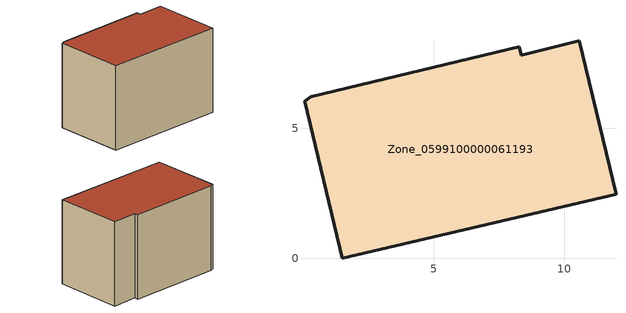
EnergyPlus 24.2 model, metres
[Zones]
Zone_0599100000061193
 floor ground (C_G): 0.03,6.03 0.27,6.2 8.27,8.14 8.35,7.8 10.59,8.37 11.99,2.47 1.47,0 z0
 wall outside (C_F): 1.47,0 11.99,2.47 10.59,8.37 8.35,7.8 8.27,8.14 0.27,6.2 0.03,6.03 1.47,0 z0:7.44
 roof outside (C_R): 0.27,6.2 0.03,6.03 1.47,0 11.99,2.47 10.59,8.37 8.35,7.8 8.27,8.14 z7.44
[BUILDING]
Pand.0599100000061193: North Axis=0; Terrain=City; Loads Convergence Tolerance Value=0.04; Temperature Convergence Tolerance Value=0.4; Solar Distribution=FullExterior; Maximum Number of Warmup Days=25; Minimum Number of Warmup Days=1
[Site:Location]
Rotterdam.The.Hague.AP_ZH_NLD Design_Conditions: Latitude=51.96; Longitude=4.45; Time Zone=1; Elevation=-4.5
[SITE:GROUNDTEMPERATURE:BUILDINGSURFACE]
18, 18, 18, 18, 18, 18, 18, 18, 18, 18, 18, 18
[MATERIAL] Thermal Absorptance=0.9; Solar Absorptance=0.7; Visible Absorptance=0.7
Name | Roughness | Thickness | Conductivity | Density | Specific Heat
G.TC.1965-1974 | MediumSmooth | 0.15 | 0.882353 | 540 | 1210
F.TC.1965-1974 | Rough | 0.3 | 0.697674 | 1920 | 840
R.TC.1965-1974 | MediumRough | 0.2 | 0.232558 | 1500 | 1000
[CONSTRUCTION]
C_G: G.TC.1965-1974
C_F: F.TC.1965-1974
C_R: R.TC.1965-1974
[ZONE]
Zone_0599100000061193: Type=1; Multiplier=1; Ceiling Height=Autocalculate; Volume=Autocalculate; Floor Area=autocalculate; Part of Total Floor Area=Yes
[ZONEINFILTRATION:DESIGNFLOWRATE]
Infil_Zone_0599100000061193: Zone or ZoneList or Space or SpaceList=Zone_0599100000061193; Schedule=AlwaysOn; Design Flow Rate Calculation Method=Flow/Area; Flow Rate per Floor Area=0.003; Constant Term Coefficient=1; Temperature Term Coefficient=0; Velocity Term Coefficient=0; Velocity Squared Term Coefficient=0
[HVACTEMPLATE:ZONE:IDEALLOADSAIRSYSTEM]
Zone_0599100000061193: Maximum Heating Supply Air Temperature=50; Minimum Cooling Supply Air Temperature=13; Maximum Heating Supply Air Humidity Ratio=0.0156; Minimum Cooling Supply Air Humidity Ratio=0.0077; Heating Limit=NoLimit; Cooling Limit=NoLimit; Dehumidification Control Type=ConstantSensibleHeatRatio; Cooling Sensible Heat Ratio=0.7; Dehumidification Setpoint=60; Humidification Control Type=None; Humidification Setpoint=30; Outdoor Air Method=None; Outdoor Air Flow Rate per Person=0.00944; Outdoor Air Flow Rate per Zone Floor Area=0; Outdoor Air Flow Rate per Zone=0; Demand Controlled Ventilation Type=None; Outdoor Air Economizer Type=NoEconomizer; Heat Recovery Type=None; Sensible Heat Recovery Effectiveness=0.7; Latent Heat Recovery Effectiveness=0.65
[ZONECONTROL:THERMOSTAT]
ThermostatControl_Zone_0599100000061193: Zone or ZoneList=Zone_0599100000061193; Control Type Schedule=DualSetpointControlType; Control 1=Thermostat_Zone_0599100000061193; Temperature Difference Between Cutout And Setpoint=0
[THERMOSTATSETPOINT:DUALSETPOINT]
Thermostat_Zone_0599100000061193: Heating Setpoint Temperature Schedule=HeatingSetpoint_Zone_0599100000061193; Cooling Setpoint Temperature Schedule=CoolingSetpoint_Zone_0599100000061193
[SCHEDULE:COMPACT]
HeatingSetpoint_Zone_0599100000061193: Through: 12/31, For: AllDays, Until: 24:00, 21
CoolingSetpoint_Zone_0599100000061193: Through: 12/31, For: AllDays, Until: 24:00, 24
DualSetpointControlType: Through: 12/31, For: AllDays, Until: 24:00, 4
AlwaysOn: Through: 12/31, For: AllDays, Until: 24:00, 1
